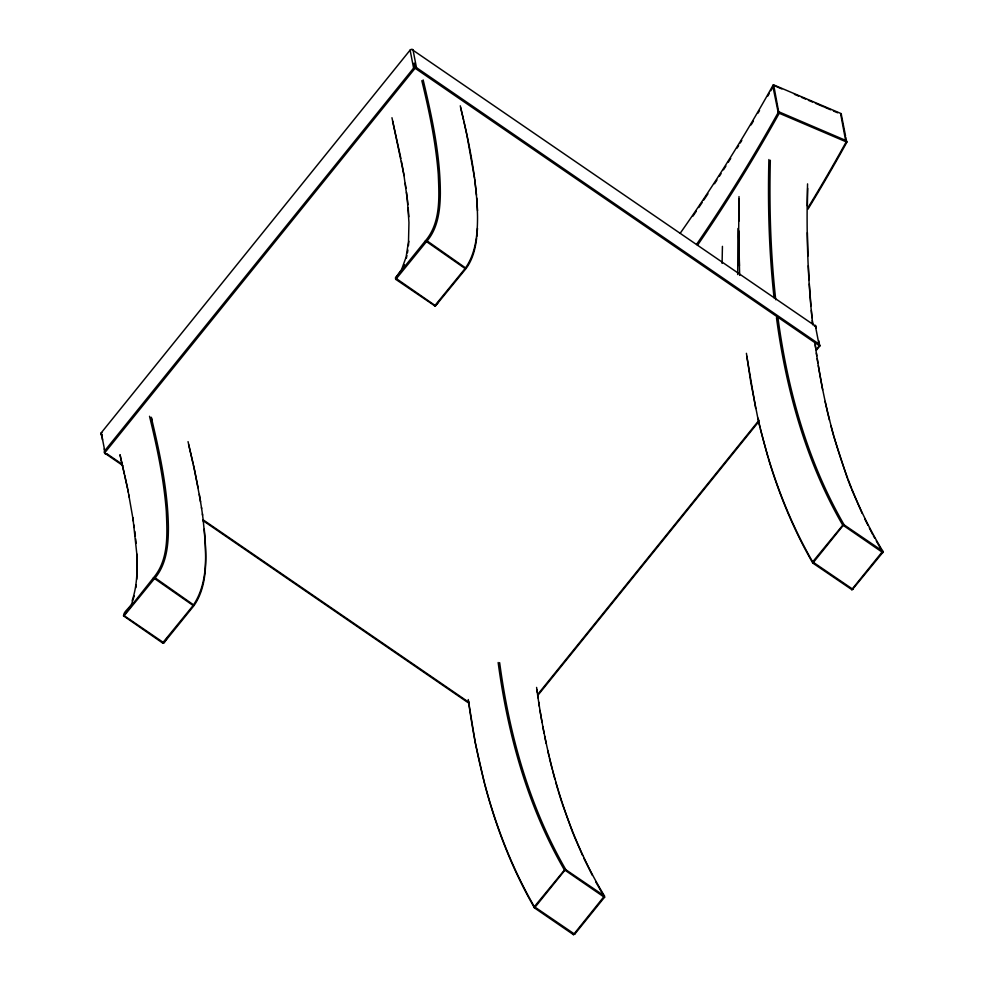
<?xml version="1.0" encoding="UTF-8"?>
<svg xmlns="http://www.w3.org/2000/svg" width="984" height="984" viewBox="0 0 984 984"><rect width="100%" height="100%" fill="white"/><g stroke="black" fill="none" stroke-linecap="round" stroke-linejoin="round"><path stroke-width="1.48" d="M738.836 221.228L739.193 198.854M807.372 205.902L807.679 188.313M722.096 263.392L722.428 246.357M818.836 340.833L819.734 346.048L816.388 350.23M807.569 183.873C806.29 230.662 807.581 277.562 812.649 324.105M739.009 196.566L738.64 236.578L739.661 275.397M737.963 228.472L737.692 274.561M768.898 159.531C767.729 205.668 769.058 251.916 774.064 297.82M770.324 160.281C769.168 206.812 770.57 253.478 775.736 299.763M777.963 112.459L779.316 112.004L846.24 140.638L846.658 142.028L778.27 112.852L772.686 85.325L773.473 84.809L841.135 113.59L845.527 135.89M846.695 141.979L845.822 137.391M136.801 579.182L136.948 555.21L132.889 517.695M477.498 228.214L476.822 236.812M408.446 245.692L408.827 241.277M819.783 346.011L414.51 67.822L416.466 67.638L818.909 343.994A3.026 2.694 84.2 0 1 819.192 344.338A2.817 2.448 80.8 0 1 819.451 344.72A2.386 1.968 77.5 0 1 819.635 345.138L819.77 345.667M476.637 238.202C475.309 249.001 472.529 259.997 465.838 268.804L435.272 306.184L395.691 279.296L395.519 277.869L425.42 240.834C440.955 222.667 439.196 196.788 438.286 174.414C435.875 142.717 429.307 111.524 421.841 80.688M135.841 587.706L136.21 584.902M407.45 252.79L407.905 249.998M406.343 258.238L406.921 255.532M132.705 600.818L134.242 595.763M101.893 434.461L102.508 439.934M402.382 269.505L404.424 264.721M778.934 113.258L773.682 85.079M845.871 141.88L840.619 113.701M167.243 637.939L163.984 642.798L162.594 642.982L123.394 615.775L153.455 577.805C168.99 559.638 167.231 533.759 166.321 511.373C163.873 479.22 157.157 447.56 149.531 416.281M438.397 302.186L435.469 305.729L395.519 278.017L401.632 269.395L406.072 257.205L408.508 241.572L408.95 222.507L407.376 200.023L403.797 174.143L391.952 117.723M104.341 451.89A2.681 2.312 80.9 0 1 104.513 451.115A3.014 2.644 78.9 0 1 104.759 450.758L413.686 68.007A3.014 1.747 16.6 0 1 413.993 67.859M122.36 464.374L107.219 453.981A2.054 1.907 -11 0 1 104.55 453.021L415.568 67.675L414.744 67.675M537.965 694.126L759.058 420.193M816.314 349.246L819.746 345.482M538.223 694.889L758.479 421.988M573.389 934.665L574.693 934.21L604.582 897.174L604.459 895.994L565.099 869.229L534.349 906.707L534.361 907.814L573.463 934.652L604.459 895.994C566.243 832.759 546.268 760.214 536.6 687.422M768.381 458.655C779.303 494.94 793.854 530.216 812.796 563.069L852.144 589.834L882.894 552.344L882.771 551.163L843.423 524.386L812.661 561.876L812.821 563.131L843.928 524.497C807.409 461.213 787.557 389.652 777.926 317.574M814.494 326.307L815.416 326.036L412.296 49.741M395.765 279.382L426.281 241.867C437.929 228.817 440.094 210.453 440.34 193.565C440.328 155.078 432.001 117.182 423.145 79.925M106.825 454.079L105.116 453.403L122.791 465.53M415.002 67.65L414.141 63.099L415.125 67.65M851.627 589.736L882.771 551.163C844.678 488.138 824.727 415.875 815.01 343.33M410.722 49.975L410.107 50.11L413.6 68.068M101.869 432.652L101.254 432.788A2.054 1.894 -11 0 0 101.635 435.445M773.51 85.362L781.886 88.941M794.432 94.316L798.614 96.1M801.406 97.293L805.589 99.089M808.368 100.282L812.563 102.065M815.342 103.258L823.706 106.838M825.109 107.428L830.681 109.814M833.473 111.007L837.655 112.803M840.779 114.169L841.431 114.796M434.559 306.012L465.112 268.534C475.85 253.552 477.609 234.364 477.523 216.406C476.834 178.965 468.938 142.102 460.278 105.805M162.594 642.982L193.147 605.504C209.887 580.548 205.84 548.592 203.221 520.278M203.073 519.798L468.925 702.355M203.565 521.003L468.47 702.908M123.726 616.267L154.316 578.838C166.603 564.791 168.436 545.062 168.387 527.08C167.797 489.872 159.851 453.267 151.253 417.228L151.905 419.885M873.361 535.788L874.825 538.334M876.289 540.88L882.845 552.614L842.611 524.927C805.97 461.558 786.118 389.873 776.474 317.672M595.775 881.898L604.619 897.42L564.238 869.671C527.645 806.314 507.793 734.667 498.162 662.503M864.678 518.839L868.011 525.358M869.352 527.965L872.685 534.484M592.368 875.403L583.832 858.257M853.005 589.379L812.661 561.876C786.917 517.215 769.267 468.261 757.901 418.077M574.693 934.21L534.349 906.707C497.756 843.349 477.904 771.702 468.273 699.538M862.144 513.427L851.701 489.515M582.602 855.514L573.389 834.358M847.913 479.749L851.185 488.261M572.872 833.091L562.221 803.584M847.359 478.335L833.952 437.081M558.371 791.333L561.79 802.292M555.64 781.911L557.977 789.992M767.963 457.203L760.324 428.864M484.866 784.961C496.194 827.79 512.32 869.487 534.484 907.9L565.615 869.327C529.134 806.105 509.281 734.617 499.638 662.626M830.89 425.789L833.559 435.728M552.577 770.62L554.865 779.144M484.509 783.559L475.309 742.969L468.507 701.198M828.097 414.584L829.475 420.18M549.429 758.012L552.196 769.205M120.663 457.449L119.986 454.694L127.785 489.269L133.406 521.286M460.573 107.539L463.538 119.999M188.042 441.632L194.795 471.041L200.576 501.877M188.608 444.51L193.122 463.808M392.628 121.044L400.894 158.473M120.774 458.458L124.464 474.202M758.381 420.586L759.992 427.487M825.072 401.411L827.741 413.182M547.756 750.657L549.097 756.548M463.845 121.364L466.76 134.525M124.747 475.506L127.514 488.421M758.049 419.209L750.78 382.222L746.413 353.317M193.43 465.186L198.067 487.732M544.644 736.094L546.157 743.351M467.031 135.792L474.546 178.227M755.712 408.483L746.782 356.147M127.785 489.712L128.289 492.258M128.793 494.817L129.31 497.363M818.909 343.994L815.269 325.273A1.488 1.242 60.9 0 1 815.65 325.642L816.13 327.34A3.85 3.223 60.8 0 1 816.031 328.066M416.466 67.638L412.985 49.68A2.054 1.894 -11 0 0 410.107 50.11L101.254 432.788L104.747 450.746M104.255 448.913L104.833 451.902M822.649 389.812L818.282 365.63M542.799 726.536L544.078 733.301M401.447 161.401L402.001 164.316M402.284 165.779L403.993 175.595M539.97 710.46L542.036 722.477M199.334 494.423L201.634 508.568M816.351 353.059L816.781 355.851M817.212 358.643L817.864 362.838M538.691 702.084L539.33 706.278M405.224 183.319L405.962 188.424M201.474 507.486L202.581 515.198M815.219 344.781L815.601 347.536M536.907 689.612L537.289 692.367M537.658 695.135L538.039 697.89M133.959 525.038L134.291 527.522M474.719 179.543L476.502 195.139M202.409 513.919L203.43 521.754M406.49 192.224L407.905 204.672M134.783 531.237L135.362 536.132M812.046 317.684L811.345 310.378M812.341 320.538L812.784 324.818M135.657 538.863L136.112 543.389M204.254 529.171L205.016 537.928M810.951 305.926L809.315 283.995M408.175 207.722L408.84 216.763M476.76 198.055L477.535 210.699M809.057 279.763L808.331 265.742M205.139 539.38C206.185 561.729 207.267 586.55 193.873 605.763L163.898 642.835L124.427 615.873C121.044 612.601 133.922 605.578 132.2 600.523C137.28 585.603 137.428 569.576 136.776 553.992M807.95 256L807.384 232.618M739.414 265.865L738.812 230.883M846.953 142.028A1804.139 1669.208 -11 0 1 807.852 209.321M846.117 142.004A1803.082 1668.237 -11 0 1 808.491 206.874M779.168 113.357A1759.663 1628.065 -11 0 1 697.459 245.336M772.92 85.436A1758.642 1627.105 -11 0 1 680.202 233.257M778.184 112.557A1758.642 1627.105 -11 0 1 696.598 244.352M772.268 88.117A1759.675 1628.065 -11 0 1 770.792 90.774M769.304 93.419A1759.675 1628.065 -11 0 1 767.815 96.051M759.525 110.515A1759.675 1628.065 -11 0 1 758.012 113.135M753.424 120.97A1759.675 1628.065 -11 0 1 751.112 124.87M741.788 140.405A1759.675 1628.065 -11 0 1 740.226 142.988M738.652 145.558A1759.675 1628.065 -11 0 1 737.065 148.129M730.718 158.363A1759.675 1628.065 -11 0 1 728.32 162.2M725.909 166.013A1759.675 1628.065 -11 0 1 723.498 169.826M721.063 173.627A1759.675 1628.065 -11 0 1 719.439 176.161M716.992 179.949A1759.675 1628.065 -11 0 1 714.544 183.737M707.951 193.787A1759.675 1628.065 -11 0 1 703.806 200.047M702.133 202.544A1759.675 1628.065 -11 0 1 698.788 207.526M696.266 211.252A1759.675 1628.065 -11 0 1 692.884 216.209M104.415 452.615A1.747 1.279 86.3 0 1 104.365 452.209M414.362 67.748A2.239 1.058 7.9 0 1 414.756 67.687M413.92 67.798A2.681 1.513 14.7 0 1 414.276 67.675M194.082 605.246L193.147 605.504L153.455 577.805L154.869 577.682L194.082 605.246M466.047 268.275L465.112 268.534L425.42 240.834L426.835 240.711L466.047 268.275"/></g></svg>
